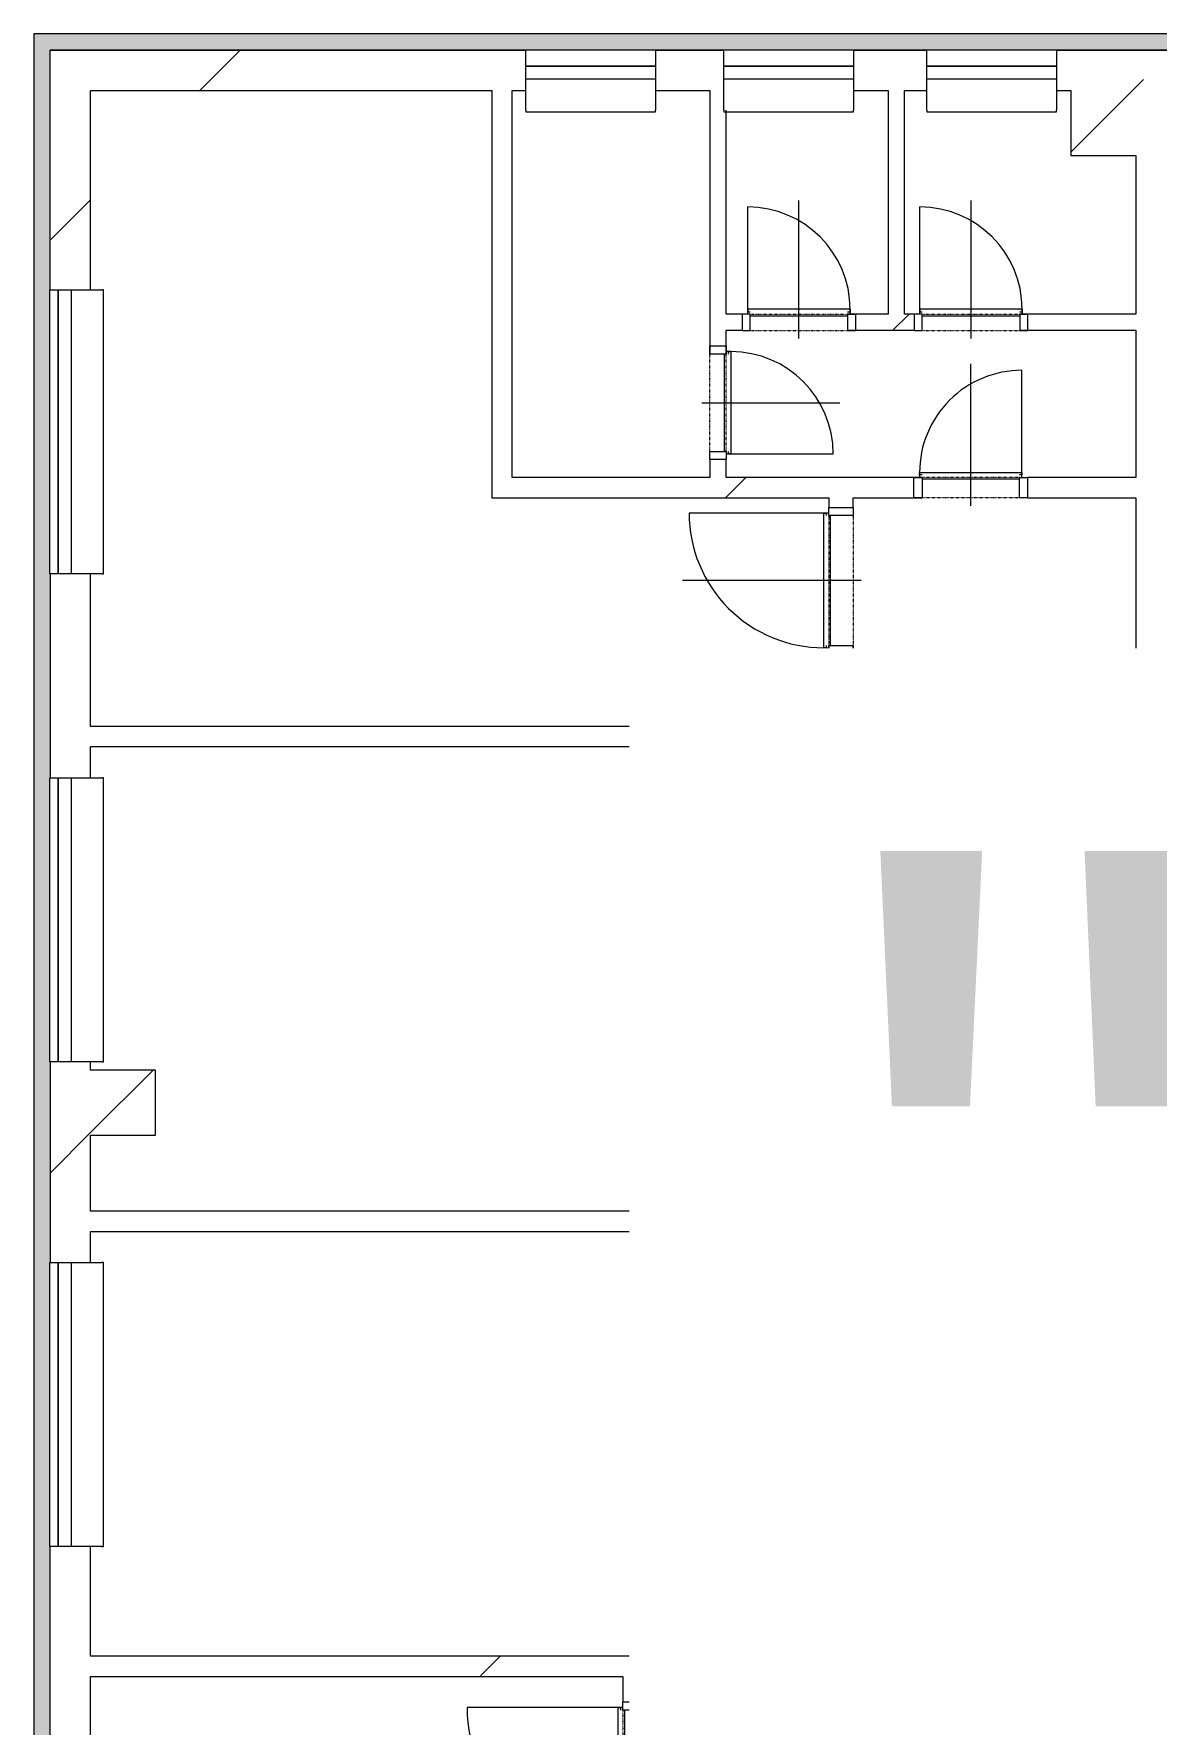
# Model space of a CAD drawing. Header units: millimetres. Extents: x -2665 to 226309, y -45352 to 20466.
# Drawn here: x 102771 to 109685, y -1503 to 8910 of the extents above; entities that cross this region are included whole.
import ezdxf

# ---------------------------------------------------------------- set-up
doc = ezdxf.new("R2010")
doc.units = ezdxf.units.MM
doc.linetypes.add('Čerchovaná se dvěma tečkami', pattern=[2.59, 1, -0.53, 0, -0.53, 0, -0.53])
for name, color, linetype, lineweight in [('A-DOOR', 31, 'Continuous', 13), ('A-DOOR-FRAM', 31, 'Continuous', 9), ('A-GENM', 13, 'Continuous', 13), ('A-GLAZ', 151, 'Continuous', 13), ('A-WALL', 113, 'Continuous', 13), ('A-WALL-PATT', 111, 'Continuous', 9), ('G-ANNO-TEXT', 231, 'Continuous', 9), ('S-COLS', 52, 'Continuous', 13)]:
    doc.layers.add(name, color=color, linetype=linetype, lineweight=lineweight)
doc.styles.add('Arial_3', font='arial.ttf', dxfattribs={"height": 5000})
pattern_1 = [(45, (92359, 0), (-7184, 7184), []), (45, (95233, -3e-12), (-7184, 7184), []), (45, (100980, -7e-12), (-4310.5, 10058), [4064, -2032, 67, -1965])]
pattern_2 = [(45, (92359, 0), (-7184.2, 7184.2), []), (45, (95233, -3e-12), (-7184.2, 7184.2), []), (45, (100980, -8e-12), (-4310.5, 10058), [4064, -2032, 67, -1965])]
pattern_3 = [(45, (92359, 0), (-7184, 7184), []), (45, (95233, 0), (-7184, 7184), []), (45, (100980, 0), (-4310.5, 10058), [4064, -2032, 67, -1965])]

# ---------------------------------------------------------------- blocks, each defined once
blk = doc.blocks.new('OKNO_2k_ - OKNO_2k_1750 x 1750-1963716-Mapka _ závislý 14')
at = {"layer": 'A-GLAZ', "lineweight": 9}
for p, q in [((-875, 126), (875, 126)), ((-875, 75), (-875, 126)), ((875, 126), (875, 75)), ((875, 75), (-875, 75)), ((-875, 75), (875, 75)), ((-875, -5), (-875, 75)), ((875, 75), (875, -5)), ((875, -5), (-875, -5))]:
    blk.add_line(p, q, dxfattribs=at)
blk = doc.blocks.new('OKNO_1k - OKNO_1k_800x900-2034288-Mapka _ závislý 14')
at = {"layer": 'A-GLAZ', "lineweight": 9}
for p, q in [((-400, 126), (400, 126)), ((-400, 25), (-400, 126)), ((400, 126), (400, 25)), ((400, 25), (-400, 25)), ((-400, 25), (400, 25)), ((-400, -55), (-400, 25)), ((400, 25), (400, -55)), ((400, -55), (-400, -55))]:
    blk.add_line(p, q, dxfattribs=at)
blk = doc.blocks.new('parapet s nosem_vnitní - parapet s nosem_vnitní-1280353-Mapka _ závislý 14')
at = {"layer": 'A-GENM', "lineweight": 9}
for p, q in [((-400, -190), (-400, 0)), ((400, 0), (400, -190)), ((-400, -190), (-400, -200)), ((-400, -200), (400, -200)), ((-400, -200), (400, -200)), ((400, -200), (400, -190))]:
    blk.add_line(p, q, dxfattribs=at)
blk = doc.blocks.new('OKNO_1k - OKNO_1k_800x900-2034289-Mapka _ závislý 14')
at = {"layer": 'A-GLAZ', "lineweight": 9}
for p, q in [((-400, 126), (400, 126)), ((-400, 25), (-400, 126)), ((400, 126), (400, 25)), ((400, 25), (-400, 25)), ((-400, 25), (400, 25)), ((-400, -55), (-400, 25)), ((400, 25), (400, -55)), ((400, -55), (-400, -55))]:
    blk.add_line(p, q, dxfattribs=at)
blk = doc.blocks.new('Betonový čtvercový sloup - 400 x 400-V149-Mapka _ závislý 14')
at = {"layer": 'S-COLS', "lineweight": 9}
h = blk.add_hatch(dxfattribs=at)
h.set_pattern_fill('FP_68', color=256, style=0, pattern_type=2)
h.set_pattern_definition([(45, (-16971, -2366), (-7184, 7184), []), (45, (-14098, -2366), (-7184, 7184), []), (45, (-8350, -2366), (-4311, 10058), [4064, -2032, 67, -1965])])
h.paths.add_polyline_path([(-200, -200), (200, -200), (200, 200), (-200, 200)])
for p, q in [((200, 200), (-200, 200)), ((-200, 200), (-200, -200)), ((200, -200), (200, 200)), ((-200, -200), (200, -200))]:
    blk.add_line(p, q, dxfattribs=at)
blk = doc.blocks.new('parapet s nosem_vnitní - parapet s nosem_vnitní-1501804-Mapka _ závislý 14')
at = {"layer": 'A-GENM', "lineweight": 9}
for p, q in [((-875, -190), (-875, 0)), ((875, 0), (875, -190)), ((-875, -190), (-875, -200)), ((-875, -200), (875, -200)), ((-875, -200), (875, -200)), ((875, -200), (875, -190))]:
    blk.add_line(p, q, dxfattribs=at)
blk = doc.blocks.new('DVERE_1k_oblozka - DD03_01_800x1970_koupelna-1549494-Mapka _ závislý 14')
at = {"layer": 'A-DOOR', "lineweight": 9}
for p, q in [((0, 128), (0, -972)), ((-450, 78), (-400, 78)), ((-450, -72), (-450, 78)), ((-400, 78), (-400, -72)), ((400, 78), (450, 78)), ((400, -72), (400, 78)), ((450, 78), (450, -72)), ((-400, -72), (-450, -72)), ((-415, -72), (-415, -932)), ((-415, -87), (-400, -87)), ((-415, -102), (-415, -87)), ((415, -102), (-415, -102)), ((-400, -62), (400, -62)), ((305, -102), (-305, -102)), ((450, -72), (400, -72)), ((400, -87), (415, -87)), ((415, -102), (415, -72)), ((415, -87), (415, -102))]:
    blk.add_line(p, q, dxfattribs=at)
at = {"layer": 'A-DOOR', "linetype": 'Čerchovaná se dvěma tečkami', "lineweight": 9}
for p, q in [((-400, 78), (400, 78)), ((-400, -72), (400, -72))]:
    blk.add_line(p, q, dxfattribs=at)
at = {"layer": 'A-DOOR', "lineweight": 9}
blk.add_arc((-415, -102), 830, 270, 0, dxfattribs=at)
at = {"layer": 'A-DOOR-FRAM'}
for p, q in [((-450, 78), (-400, 78)), ((-400, 78), (-400, -72)), ((400, -72), (400, 78)), ((450, 78), (400, 78)), ((-400, -72), (-450, -72)), ((400, -72), (450, -72))]:
    blk.add_line(p, q, dxfattribs=at)
blk = doc.blocks.new('DVERE_1k_oblozka - DD03_01_600x1970_koupelna-1940558-Mapka _ závislý 14')
at = {"layer": 'A-DOOR', "lineweight": 9}
for p, q in [((0, 115), (0, -760)), ((-350, 65), (-300, 65)), ((-350, -60), (-350, 65)), ((-300, 65), (-300, -60)), ((300, 65), (350, 65)), ((300, -60), (300, 65)), ((350, 65), (350, -60)), ((-300, -60), (-350, -60)), ((-315, -60), (-315, -720)), ((-315, -75), (-300, -75)), ((-315, -90), (-315, -75)), ((315, -90), (-315, -90)), ((-300, -50), (300, -50)), ((205, -90), (-205, -90)), ((350, -60), (300, -60)), ((300, -75), (315, -75)), ((315, -90), (315, -60)), ((315, -75), (315, -90))]:
    blk.add_line(p, q, dxfattribs=at)
at = {"layer": 'A-DOOR', "linetype": 'Čerchovaná se dvěma tečkami', "lineweight": 9}
for p, q in [((-300, 65), (300, 65)), ((-300, -60), (300, -60))]:
    blk.add_line(p, q, dxfattribs=at)
at = {"layer": 'A-DOOR', "lineweight": 9}
blk.add_arc((-315, -90), 630, 270, 0, dxfattribs=at)
at = {"layer": 'A-DOOR-FRAM'}
for p, q in [((-350, 65), (-300, 65)), ((-300, 65), (-300, -60)), ((300, -60), (300, 65)), ((350, 65), (300, 65)), ((-300, -60), (-350, -60)), ((300, -60), (350, -60))]:
    blk.add_line(p, q, dxfattribs=at)
blk = doc.blocks.new('DVERE_1k_oblozka - DD03_01_600x1970_koupelna-1549500-Mapka _ závislý 14')
at = {"layer": 'A-DOOR', "lineweight": 9}
for p, q in [((0, -103), (0, 747)), ((-315, 47), (-315, 707)), ((-300, 47), (-350, 47)), ((-350, 47), (-350, -53)), ((315, 77), (-315, 77)), ((-315, 77), (-315, 62)), ((-315, 62), (-300, 62)), ((-300, -53), (-300, 47)), ((-300, 37), (300, 37)), ((205, 77), (-205, 77)), ((300, 62), (315, 62)), ((350, 47), (300, 47)), ((300, 47), (300, -53)), ((315, 62), (315, 77)), ((315, 77), (315, 47)), ((350, -53), (350, 47)), ((-350, -53), (-300, -53)), ((300, -53), (350, -53))]:
    blk.add_line(p, q, dxfattribs=at)
at = {"layer": 'A-DOOR', "linetype": 'Čerchovaná se dvěma tečkami', "lineweight": 9}
for p, q in [((-300, 47), (300, 47)), ((-300, -53), (300, -53))]:
    blk.add_line(p, q, dxfattribs=at)
at = {"layer": 'A-DOOR', "lineweight": 9}
blk.add_arc((-315, 77), 630, 360, 90, dxfattribs=at)
at = {"layer": 'A-DOOR-FRAM'}
for p, q in [((-300, 47), (-350, 47)), ((-300, -53), (-300, 47)), ((300, 47), (300, -53)), ((300, 47), (350, 47)), ((-350, -53), (-300, -53)), ((350, -53), (300, -53))]:
    blk.add_line(p, q, dxfattribs=at)
blk = doc.blocks.new('DVERE_1k_oblozka - DD03_01_600x1970_koupelna-1549499-Mapka _ závislý 14')
at = {"layer": 'A-DOOR', "lineweight": 9}
for p, q in [((-350, 53), (-300, 53)), ((-350, -47), (-350, 53)), ((-300, 53), (-300, -47)), ((0, 103), (0, -747)), ((300, 53), (350, 53)), ((300, -47), (300, 53)), ((350, 53), (350, -47)), ((-300, -47), (-350, -47)), ((-315, -47), (-315, -707)), ((-315, -62), (-300, -62)), ((-315, -77), (-315, -62)), ((315, -77), (-315, -77)), ((-300, -37), (300, -37)), ((205, -77), (-205, -77)), ((350, -47), (300, -47)), ((300, -62), (315, -62)), ((315, -77), (315, -47)), ((315, -62), (315, -77))]:
    blk.add_line(p, q, dxfattribs=at)
at = {"layer": 'A-DOOR', "linetype": 'Čerchovaná se dvěma tečkami', "lineweight": 9}
for p, q in [((-300, 53), (300, 53)), ((-300, -47), (300, -47))]:
    blk.add_line(p, q, dxfattribs=at)
at = {"layer": 'A-DOOR', "lineweight": 9}
blk.add_arc((-315, -77), 630, 270, 0, dxfattribs=at)
at = {"layer": 'A-DOOR-FRAM'}
for p, q in [((-350, 53), (-300, 53)), ((-300, 53), (-300, -47)), ((300, -47), (300, 53)), ((350, 53), (300, 53)), ((-300, -47), (-350, -47)), ((300, -47), (350, -47))]:
    blk.add_line(p, q, dxfattribs=at)
blk = doc.blocks.new('DVERE_1k_oblozka - DD03_01_800x1970_koupelna-1941344-Mapka _ závislý 14')
at = {"layer": 'A-DOOR', "lineweight": 9}
for p, q in [((-450, 128), (-400, 128)), ((-450, -122), (-450, 128)), ((-400, 128), (-400, -122)), ((0, 178), (0, -1022)), ((400, 128), (450, 128)), ((400, -122), (400, 128)), ((450, 128), (450, -122)), ((-400, -122), (-450, -122)), ((-415, -122), (-415, -982)), ((-415, -137), (-400, -137)), ((-415, -152), (-415, -137)), ((415, -152), (-415, -152)), ((-400, -112), (400, -112)), ((305, -152), (-305, -152)), ((450, -122), (400, -122)), ((400, -137), (415, -137)), ((415, -152), (415, -122)), ((415, -137), (415, -152))]:
    blk.add_line(p, q, dxfattribs=at)
at = {"layer": 'A-DOOR', "linetype": 'Čerchovaná se dvěma tečkami', "lineweight": 9}
for p, q in [((-400, 128), (400, 128)), ((-400, -122), (400, -122))]:
    blk.add_line(p, q, dxfattribs=at)
at = {"layer": 'A-DOOR', "lineweight": 9}
blk.add_arc((-415, -152), 830, 270, 0, dxfattribs=at)
at = {"layer": 'A-DOOR-FRAM'}
for p, q in [((-450, 128), (-400, 128)), ((-400, 128), (-400, -122)), ((400, -122), (400, 128)), ((450, 128), (400, 128)), ((-400, -122), (-450, -122)), ((400, -122), (450, -122))]:
    blk.add_line(p, q, dxfattribs=at)
blk = doc.blocks.new('DVERE_1k_oblozka - DD03_01_900x1970-1941784-Mapka _ závislý 14')
at = {"layer": 'A-DOOR', "lineweight": 9}
for p, q in [((-500, 128), (-450, 128)), ((-500, -122), (-500, 128)), ((-450, 128), (-450, -122)), ((0, 178), (0, -1122)), ((450, 128), (500, 128)), ((450, -122), (450, 128)), ((500, 128), (500, -122)), ((-450, -122), (-500, -122)), ((-465, -122), (-465, -1082)), ((-465, -137), (-450, -137)), ((-465, -152), (-465, -137)), ((465, -152), (-465, -152)), ((-450, -112), (450, -112)), ((355, -152), (-355, -152)), ((500, -122), (450, -122)), ((450, -137), (465, -137)), ((465, -152), (465, -122)), ((465, -137), (465, -152))]:
    blk.add_line(p, q, dxfattribs=at)
at = {"layer": 'A-DOOR', "linetype": 'Čerchovaná se dvěma tečkami', "lineweight": 9}
for p, q in [((-450, 128), (450, 128)), ((-450, -122), (450, -122))]:
    blk.add_line(p, q, dxfattribs=at)
at = {"layer": 'A-DOOR', "lineweight": 9}
blk.add_arc((-465, -152), 930, 270, 0, dxfattribs=at)
at = {"layer": 'A-DOOR-FRAM'}
for p, q in [((-500, 128), (-450, 128)), ((-450, 128), (-450, -122)), ((450, -122), (450, 128)), ((500, 128), (450, 128)), ((-450, -122), (-500, -122)), ((450, -122), (500, -122))]:
    blk.add_line(p, q, dxfattribs=at)
blk = doc.blocks.new('DVERE_1k_oblozka - DD03_01_800x1970_koupelna-2042788-Mapka _ závislý 14')
at = {"layer": 'A-DOOR', "lineweight": 9}
for p, q in [((-415, 22), (-415, 882)), ((0, -78), (0, 922)), ((-400, 22), (-450, 22)), ((-450, 22), (-450, -28)), ((415, 52), (-415, 52)), ((-415, 52), (-415, 37)), ((-415, 37), (-400, 37)), ((-400, -28), (-400, 22)), ((-400, 12), (400, 12)), ((305, 52), (-305, 52)), ((400, 37), (415, 37)), ((450, 22), (400, 22)), ((400, 22), (400, -28)), ((415, 37), (415, 52)), ((415, 52), (415, 22)), ((450, -28), (450, 22)), ((-450, -28), (-400, -28)), ((400, -28), (450, -28))]:
    blk.add_line(p, q, dxfattribs=at)
at = {"layer": 'A-DOOR', "linetype": 'Čerchovaná se dvěma tečkami', "lineweight": 9}
for p, q in [((-400, 22), (400, 22)), ((-400, -28), (400, -28))]:
    blk.add_line(p, q, dxfattribs=at)
at = {"layer": 'A-DOOR', "lineweight": 9}
blk.add_arc((-415, 52), 830, 360, 90, dxfattribs=at)
at = {"layer": 'A-DOOR-FRAM'}
for p, q in [((-400, 22), (-450, 22)), ((-400, -28), (-400, 22)), ((400, 22), (400, -28)), ((400, 22), (450, 22)), ((-450, -28), (-400, -28)), ((450, -28), (400, -28))]:
    blk.add_line(p, q, dxfattribs=at)

msp = doc.modelspace()

# ---------------------------------------------------------------- hatches: boundary and pattern name
at = {"layer": 'A-WALL-PATT'}
h = msp.add_hatch(color=256, dxfattribs=at)
h.paths.add_polyline_path([(118791.2, 8810.3), (118791.2, 8910.3), (113261.9, 8910.3), (113261.9, 8810.3), (118691.2, 8810.3)])
h.paths.add_polyline_path([(102771.2, 8810.3), (111461.9, 8810.3), (111461.9, 8910.3), (102771.2, 8910.3)])
msp.add_hatch(color=256, dxfattribs=at).paths.add_polyline_path([(102771.2, -4049.7), (102871.2, -4049.7), (102871.2, 8810.3), (102771.2, 8810.3), (102771.2, -3886.1)])
h = msp.add_hatch(dxfattribs=at)
h.set_pattern_fill('FP_20', color=256, angle=45, style=0, pattern_type=2)
h.set_pattern_definition(pattern_2)
h.paths.add_polyline_path([(118441.2, 8560.3), (118691.2, 8560.3), (118691.2, 8810.3), (116402.6, 8810.3), (116402.6, 8560.3), (116824.8, 8560.3)])
h.paths.add_polyline_path([(103121.2, 8560.3), (105801.7, 8560.3), (105801.7, 8810.3), (102871.2, 8810.3), (102871.2, 8560.3)])
h.paths.add_polyline_path([(107021.7, 8560.3), (107021.7, 8810.3), (106601.7, 8810.3), (106601.7, 8560.3), (106936.3, 8560.3)])
h.paths.add_polyline_path([(114126.3, 8560.3), (115602.6, 8560.3), (115602.6, 8810.3), (113261.9, 8810.3), (113261.9, 8560.3)])
h.paths.add_polyline_path([(107821.7, 8560.3), (108271.7, 8577.6), (108271.7, 8810.3), (107821.7, 8810.3), (107821.7, 8604.7)])
h.paths.add_polyline_path([(109071.7, 8560.3), (111461.9, 8560.3), (111461.9, 8810.3), (109071.7, 8810.3), (109071.7, 8630.3)])
h = msp.add_hatch(dxfattribs=at)
h.set_pattern_fill('FP_19', color=256, angle=45, style=0, pattern_type=2)
h.set_pattern_definition(pattern_1)
h.paths.add_polyline_path([(102871.2, -3886.1), (103037.7, -3886.1), (103037.7, -3474), (103121.2, -3474), (103121.2, -408.1), (102871.2, -408.1), (102871.2, -3474)])
h.paths.add_polyline_path([(103001.2, 1341.9), (103121.2, 1341.9), (103121.2, 2577.8), (102871.2, 2577.8), (102871.2, 1341.9), (102921.2, 1341.9)])
h.paths.add_polyline_path([(103001.2, 4327.8), (103121.2, 4327.8), (103121.2, 5582.8), (102871.2, 5582.8), (102871.2, 4327.8), (102921.2, 4327.8)])
h.paths.add_polyline_path([(102871.2, 7332.8), (103121.2, 7332.8), (103121.2, 8560.3), (102871.2, 8560.3)])
h = msp.add_hatch(dxfattribs=at)
h.set_pattern_fill('FP_25', color=256, angle=45, style=0, pattern_type=2)
h.set_pattern_definition(pattern_1)
h.paths.add_polyline_path([(105718.8, 6177.3), (105718.8, 8560.3), (105593.8, 8560.3), (105593.8, 6177.3)])
h = msp.add_hatch(dxfattribs=at)
h.set_pattern_fill('FP_25', color=256, angle=45, style=0, pattern_type=2)
h.set_pattern_definition(pattern_1)
h.paths.add_polyline_path([(106936.3, 6177.3), (107036.3, 6177.3), (107036.3, 6287.3), (106936.3, 6287.3)])
h.paths.add_polyline_path([(107036.3, 6987.3), (107021.7, 8560.3), (106936.3, 8560.3), (106936.3, 6987.3)])
h = msp.add_hatch(dxfattribs=at)
h.set_pattern_fill('FP_25', color=256, angle=45, style=0, pattern_type=2)
h.set_pattern_definition(pattern_1)
h.paths.add_polyline_path([(108134.8, 7183.7), (108134.8, 8560.3), (108034.8, 8560.3), (108034.8, 7183.7)])
h = msp.add_hatch(dxfattribs=at)
h.set_pattern_fill('FP_20', color=256, angle=45, style=0, pattern_type=2)
h.set_pattern_definition(pattern_1)
h.paths.add_polyline_path([(109685.5, 4725.3), (109685.5, 8560.3), (109560.5, 8560.3), (109560.5, 4725.3)])
h = msp.add_hatch(dxfattribs=at)
h.set_pattern_fill('FP_19', color=256, angle=45, style=0, pattern_type=2)
h.set_pattern_definition(pattern_1)
h.paths.add_polyline_path([(108194.8, 7083.7), (108194.8, 7183.7), (107834.8, 7183.7), (107834.8, 7083.7), (108134.8, 7083.7)])
h.paths.add_polyline_path([(107036.3, 7083.7), (107134.8, 7083.7), (107134.8, 7183.7), (107036.3, 7183.7)])
h.paths.add_polyline_path([(108894.8, 7083.7), (109560.5, 7083.7), (109560.5, 7183.7), (108894.8, 7183.7)])
h = msp.add_hatch(dxfattribs=at)
h.set_pattern_fill('FP_19', color=256, angle=45, style=0, pattern_type=2)
h.set_pattern_definition(pattern_1)
h.paths.add_polyline_path([(108192.8, 6052.3), (108192.8, 6177.3), (105593.8, 6177.3), (105593.8, 6052.3), (107817.8, 6052.3)])
h.paths.add_polyline_path([(109560.5, 6052.3), (109560.5, 6177.3), (108892.8, 6177.3), (108892.8, 6052.3)])
h = msp.add_hatch(dxfattribs=at)
h.set_pattern_fill('FP_25', color=256, angle=45, style=0, pattern_type=2)
h.set_pattern_definition(pattern_1)
h.paths.add_polyline_path([(107817.8, 5048), (107817.8, 5093), (107667.8, 5093), (107681.3, 5048)])
h.paths.add_polyline_path([(107817.8, 5993), (107817.8, 6052.3), (107667.8, 6052.3), (107681.3, 5993)])
h = msp.add_hatch(dxfattribs=at)
h.set_pattern_fill('FP_20', color=256, angle=45, style=0, pattern_type=2)
h.set_pattern_definition(pattern_1)
h.paths.add_polyline_path([(107567.8, -1083.3), (107817.8, -1083.3), (107817.8, 1.7), (107567.8, 1.7)])
h.paths.add_polyline_path([(107567.8, 901.7), (107817.8, 901.7), (107817.8, 3076.7), (107567.8, 3076.7), (107567.8, 1179.8)])
h.paths.add_polyline_path([(107681.3, 3976.7), (107817.8, 3976.7), (107817.8, 5048), (107567.8, 5048), (107567.8, 3976.7)])
h = msp.add_hatch(dxfattribs=at)
h.set_pattern_fill('FP_19', color=256, angle=45, style=0, pattern_type=2)
h.set_pattern_definition(pattern_1)
h.paths.add_polyline_path([(103121.2, 4519.2), (107567.8, 4519.2), (107567.8, 4644.2), (103121.2, 4644.2)])
h = msp.add_hatch(dxfattribs=at)
h.set_pattern_fill('FP_19', color=256, angle=45, style=0, pattern_type=2)
h.set_pattern_definition(pattern_1)
h.paths.add_polyline_path([(109037.8, -1150.8), (109087.8, -1150.8), (109087.8, 2919.2), (109037.8, 2919.2), (109037.8, 1179.8)])
h = msp.add_hatch(dxfattribs=at)
h.set_pattern_fill('FP_20', color=256, angle=45, style=0, pattern_type=2)
h.set_pattern_definition(pattern_2)
h.paths.add_polyline_path([(120972.6, 2869.2), (121582.6, 2869.2), (121582.6, 2919.2), (120972.6, 2919.2)])
h.paths.add_polyline_path([(119419.1, 2869.2), (119972.6, 2869.2), (119972.6, 2919.2), (118884.1, 2919.2), (118884.1, 2869.2)])
h.paths.add_polyline_path([(111722, 2869.2), (111722, 2919.2), (109087.8, 2919.2), (109087.8, 2869.2), (111159.8, 2869.2)])
h.paths.add_polyline_path([(117884.1, 2869.2), (117884.1, 2919.2), (116824.1, 2919.2), (116824.1, 2869.2), (117389.1, 2869.2)])
h.paths.add_polyline_path([(114652, 2869.2), (115824.1, 2869.2), (115824.1, 2919.2), (114652, 2919.2)])
h.paths.add_polyline_path([(112622, 2869.2), (113752, 2869.2), (113752, 2919.2), (112622, 2919.2)])
h = msp.add_hatch(dxfattribs=at)
h.set_pattern_fill('FP_19', color=256, angle=45, style=0, pattern_type=2)
h.set_pattern_definition(pattern_1)
h.paths.add_polyline_path([(107567.8, 1531.7), (107567.8, 1656.7), (103121.2, 1656.7), (103121.2, 1531.7), (103573.7, 1531.7)])
h = msp.add_hatch(dxfattribs=at)
h.set_pattern_fill('FP_19', color=256, angle=45, style=0, pattern_type=2)
h.set_pattern_definition(pattern_1)
h.paths.add_polyline_path([(107567.8, -1083.3), (107817.8, -1200.8), (107817.8, -1083.3), (107681.3, -1083.3)])
h.paths.add_polyline_path([(103121.2, -1208.3), (107802.8, -1200.8), (107567.8, -1083.3), (103121.2, -1083.3)])
h = msp.add_hatch(dxfattribs=at)
h.set_pattern_fill('FP_20', color=256, angle=45, style=0, pattern_type=2)
h.set_pattern_definition(pattern_1)
h.paths.add_polyline_path([(106650.3, -3886.1), (106650.3, -2365.8), (106400.3, -2365.8), (106400.3, -3886.1)])
h.paths.add_polyline_path([(106400.3, -1365.8), (106650.3, -1365.8), (106650.3, -1208.3), (106400.3, -1208.3)])
h = msp.add_hatch(dxfattribs=at)
h.set_pattern_fill('FP_20', color=256, angle=45, style=0, pattern_type=2)
h.set_pattern_definition(pattern_2)
h.paths.add_polyline_path([(109087.8, -1200.8), (109087.8, -1150.8), (108937.8, -1150.8), (108937.8, -1200.8), (109037.8, -1200.8)])
h.paths.add_polyline_path([(107817.8, -1200.8), (108037.8, -1200.8), (108037.8, -1150.8), (107817.8, -1150.8)])
at = {"layer": 'S-COLS', "lineweight": 9}
h = msp.add_hatch(dxfattribs=at)
h.set_pattern_fill('FP_61', color=256, style=0, pattern_type=2)
h.set_pattern_definition(pattern_3)
h.paths.add_polyline_path([(109160.5, 8160.3), (109560.5, 8160.3), (109560.5, 8560.3), (109160.5, 8560.3)])
h = msp.add_hatch(dxfattribs=at)
h.set_pattern_fill('FP_61', color=256, style=0, pattern_type=2)
h.set_pattern_definition(pattern_3)
h.paths.add_polyline_path([(103121.2, 2125.9), (103521.2, 2125.9), (103521.2, 2525.9), (103121.2, 2525.9)])

# ---------------------------------------------------------------- linework, layer by layer
at = {"layer": 'A-WALL', "lineweight": 9}
for p, q in [((111461.9, 8910.3), (102771.2, 8910.3)), ((102771.2, 8910.3), (102771.2, -4049.7)), ((102871.2, 8810.3), (105801.7, 8810.3)), ((105801.7, 8810.3), (102871.2, 8810.3)), ((102871.2, 7332.8), (102871.2, 8810.3)), ((106601.7, 8810.3), (107021.7, 8810.3)), ((107021.7, 8810.3), (106601.7, 8810.3)), ((107821.7, 8810.3), (108271.7, 8810.3)), ((108271.7, 8810.3), (107821.7, 8810.3)), ((109071.7, 8810.3), (111461.9, 8810.3)), ((111461.9, 8810.3), (109071.7, 8810.3)), ((103121.2, 7332.8), (103121.2, 8560.3)), ((103121.2, 8560.3), (105593.8, 8560.3)), ((105593.8, 8560.3), (105593.8, 6052.3)), ((105718.8, 8560.3), (105801.7, 8560.3)), ((105718.8, 6177.3), (105718.8, 8560.3)), ((106601.7, 8560.3), (106936.3, 8560.3)), ((106936.3, 8560.3), (106936.3, 6987.3)), ((107821.7, 8560.3), (108034.8, 8560.3)), ((108034.8, 8560.3), (108034.8, 7183.7)), ((108134.8, 8560.3), (108271.7, 8560.3)), ((108134.8, 7183.7), (108134.8, 8560.3)), ((109071.7, 8560.3), (109160.5, 8560.3)), ((107036.3, 7183.7), (107036.3, 8440.3)), ((109560.5, 8160.3), (109560.5, 7183.7)), ((107134.8, 7183.7), (107036.3, 7183.7)), ((107036.3, 7083.7), (107134.8, 7083.7)), ((107036.3, 6987.3), (107036.3, 7083.7)), ((108034.8, 7183.7), (107834.8, 7183.7)), ((107834.8, 7083.7), (108194.8, 7083.7)), ((108194.8, 7183.7), (108134.8, 7183.7)), ((109560.5, 7183.7), (108894.8, 7183.7)), ((108894.8, 7083.7), (109560.5, 7083.7)), ((109560.5, 7083.7), (109560.5, 6177.3)), ((106936.3, 6287.3), (106936.3, 6177.3)), ((107036.3, 6177.3), (107036.3, 6287.3)), ((106936.3, 6177.3), (105718.8, 6177.3)), ((108192.8, 6177.3), (107036.3, 6177.3)), ((109560.5, 6177.3), (108892.8, 6177.3)), ((105593.8, 6052.3), (107667.8, 6052.3)), ((107667.8, 6052.3), (107667.8, 5993)), ((107817.8, 6052.3), (108192.8, 6052.3)), ((107817.8, 5993), (107817.8, 6052.3)), ((108892.8, 6052.3), (109560.5, 6052.3)), ((109560.5, 6052.3), (109560.5, 4725.3)), ((102871.2, 5582.8), (102871.2, 4327.8)), ((103121.2, 4644.2), (103121.2, 5582.8)), ((107567.8, 5048), (107567.8, 4644.2)), ((107667.8, 5048), (107567.8, 5048)), ((107667.8, 5093), (107667.8, 5048)), ((107817.8, 3976.7), (107817.8, 5093)), ((109560.5, 4725.3), (109685.5, 4725.3)), ((107567.8, 4644.2), (103121.2, 4644.2)), ((103121.2, 4327.8), (103121.2, 4519.2)), ((103121.2, 4519.2), (107567.8, 4519.2)), ((107567.8, 4519.2), (107567.8, 3976.7)), ((107567.8, 3076.7), (107567.8, 1656.7)), ((107817.8, 901.7), (107817.8, 3076.7)), ((109037.8, 2919.2), (109037.8, -1150.8)), ((111722, 2919.2), (109037.8, 2919.2)), ((109087.8, -1200.8), (109087.8, 2869.2)), ((109087.8, 2869.2), (111109.8, 2869.2)), ((102871.2, 2577.8), (102871.2, 1341.9)), ((103121.2, 2525.9), (103121.2, 2577.8)), ((103121.2, 1656.7), (103121.2, 2125.9)), ((107567.8, 1656.7), (103121.2, 1656.7)), ((103121.2, 1341.9), (103121.2, 1531.7)), ((103121.2, 1531.7), (107567.8, 1531.7)), ((107567.8, 1531.7), (107567.8, 901.7)), ((107567.8, 1.7), (107567.8, -1083.3)), ((107817.8, -1150.8), (107817.8, 1.7)), ((102871.2, -4229.7), (102871.2, -408.1)), ((103121.2, -1083.3), (103121.2, -408.1)), ((107567.8, -1083.3), (103121.2, -1083.3)), ((103121.2, -3474), (103121.2, -1208.3)), ((103121.2, -1208.3), (106400.3, -1208.3)), ((106400.3, -1208.3), (106400.3, -1365.8)), ((106650.3, -1208.3), (107817.8, -1208.3)), ((106650.3, -1365.8), (106650.3, -1208.3)), ((108037.8, -1150.8), (107817.8, -1150.8)), ((107817.8, -1208.3), (107817.8, -1200.8)), ((107817.8, -1200.8), (108037.8, -1200.8)), ((109037.8, -1150.8), (108937.8, -1150.8)), ((108937.8, -1200.8), (109087.8, -1200.8))]:
    msp.add_line(p, q, dxfattribs=at)
at = {"layer": 'S-COLS', "lineweight": 9}
for p, q in [((109160.5, 8560.3), (109160.5, 8160.3)), ((109160.5, 8160.3), (109560.5, 8160.3)), ((103521.2, 2525.9), (103121.2, 2525.9)), ((103521.2, 2125.9), (103521.2, 2525.9)), ((103121.2, 2125.9), (103521.2, 2125.9))]:
    msp.add_line(p, q, dxfattribs=at)

# ---------------------------------------------------------------- block references
at = {"layer": 'A-DOOR', "lineweight": 9}
for name, p in [('DVERE_1k_oblozka - DD03_01_600x1970_koupelna-1549500-Mapka _ závislý 14', (107484.8, 7136.5)), ('DVERE_1k_oblozka - DD03_01_600x1970_koupelna-1549500-Mapka _ závislý 14', (108544.8, 7136.5)), ('DVERE_1k_oblozka - DD03_01_800x1970_koupelna-2042788-Mapka _ závislý 14', (108487.8, -1173))]:
    msp.add_blockref(name, p, dxfattribs=at)
for name, p, rotation in [('DVERE_1k_oblozka - DD03_01_600x1970_koupelna-1549499-Mapka _ závislý 14', (106989.1, 6637.3), 89.9999999999999), ('DVERE_1k_oblozka - DD03_01_600x1970_koupelna-1940558-Mapka _ závislý 14', (108542.8, 6117.7), 180), ('DVERE_1k_oblozka - DD03_01_800x1970_koupelna-1549494-Mapka _ závislý 14', (107739.9, 5543), 269.9999999999999), ('DVERE_1k_oblozka - DD03_01_800x1970_koupelna-1941344-Mapka _ závislý 14', (107689.9, 3526.7), 269.9999999999999), ('DVERE_1k_oblozka - DD03_01_800x1970_koupelna-1941344-Mapka _ závislý 14', (107689.9, 451.7), 269.9999999999999), ('DVERE_1k_oblozka - DD03_01_900x1970-1941784-Mapka _ závislý 14', (106522.4, -1865.8), 269.9999999999999)]:
    msp.add_blockref(name, p, dxfattribs=dict(at, rotation=rotation))
at = {"layer": 'A-GENM', "lineweight": 9}
for p in [(106201.7, 8630.3), (107421.7, 8630.3), (108671.7, 8630.3)]:
    msp.add_blockref('parapet s nosem_vnitní - parapet s nosem_vnitní-1280353-Mapka _ závislý 14', p, dxfattribs=at)
at = {"layer": 'A-GENM', "lineweight": 9, "rotation": 89.99999999999991}
for p in [(103001.2, 6457.8), (103001.2, 3452.8), (103001.2, 466.9)]:
    msp.add_blockref('parapet s nosem_vnitní - parapet s nosem_vnitní-1501804-Mapka _ závislý 14', p, dxfattribs=at)
at = {"layer": 'A-GLAZ', "lineweight": 9}
for name, p in [('OKNO_1k - OKNO_1k_800x900-2034288-Mapka _ závislý 14', (106201.7, 8685.3)), ('OKNO_1k - OKNO_1k_800x900-2034289-Mapka _ závislý 14', (107421.7, 8685.3)), ('OKNO_1k - OKNO_1k_800x900-2034288-Mapka _ závislý 14', (108671.7, 8685.3))]:
    msp.add_blockref(name, p, dxfattribs=at)
at = {"layer": 'A-GLAZ', "lineweight": 9, "rotation": 89.99999999999991}
for p in [(102996.2, 6457.8), (102996.2, 3452.8), (102996.2, 466.9)]:
    msp.add_blockref('OKNO_2k_ - OKNO_2k_1750 x 1750-1963716-Mapka _ závislý 14', p, dxfattribs=at)
at = {"layer": 'S-COLS', "lineweight": 9}
msp.add_blockref('Betonový čtvercový sloup - 400 x 400-V149-Mapka _ závislý 14', (109330.5, 2365.9), dxfattribs=at)

# ---------------------------------------------------------------- next in the draw order: texts
at = {"layer": 'G-ANNO-TEXT', "color": 7, "insert": (107689.2, 3875.6), "char_height": 5000, "width": 11704.638, "attachment_point": 1, "style": 'Arial_3', "bg_fill": 3, "box_fill_scale": 1.25, "bg_fill_color": 256, "bg_fill_true_color": 13158600, "bg_fill_transparency": 0}
msp.add_mtext('"A"', dxfattribs=at)

doc.saveas('drawing.dxf')
